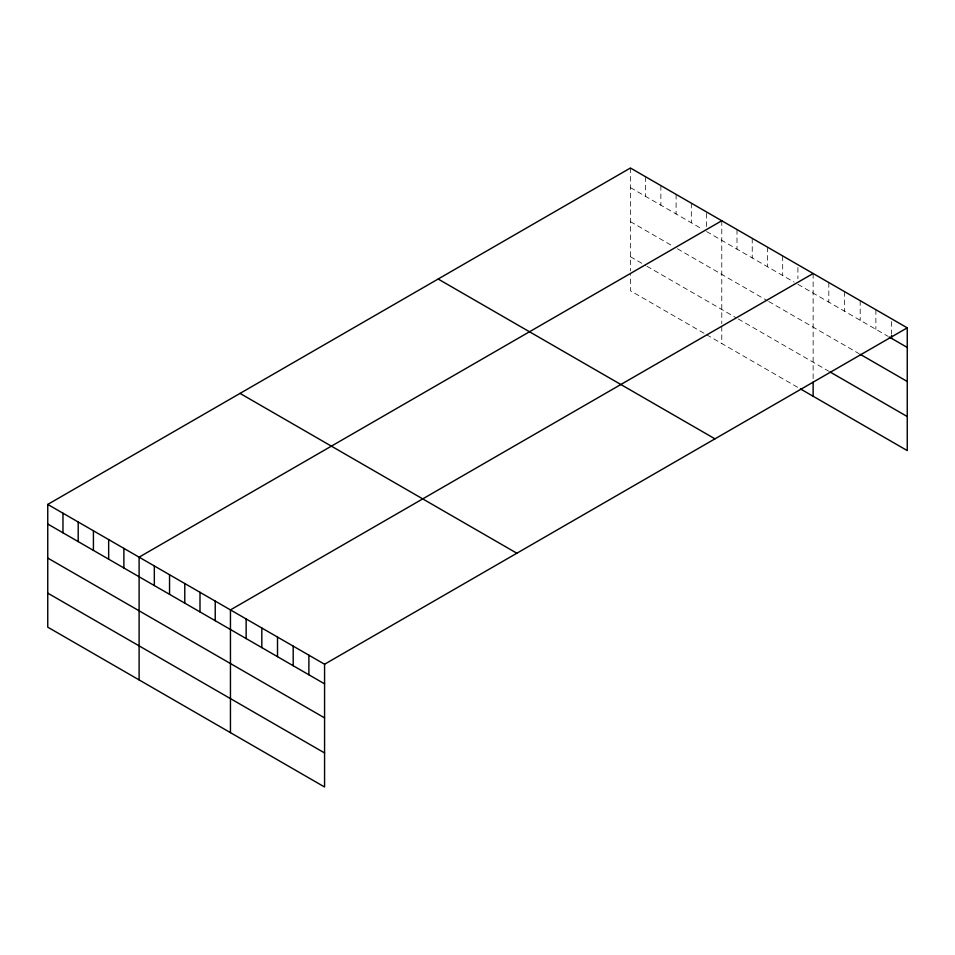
<?xml version="1.0" encoding="UTF-8"?>
<svg xmlns="http://www.w3.org/2000/svg" width="955" height="955" viewBox="0 0 955 955"><rect width="100%" height="100%" fill="white"/><g stroke="black" fill="none" stroke-linecap="round" stroke-linejoin="round"><path stroke-width="0.72" stroke-dasharray="4.78 3.58" d="M630.431 187.61L702.749 229.367M706.557 231.564L794.094 282.107M797.903 284.304L887.947 336.291M630.431 221.656L672.296 245.829M677.37 248.754L767.45 300.765M768.727 301.494L858.987 353.613M630.431 256.728L645.652 265.514M646.917 266.242L735.732 317.526M738.275 318.982L828.821 371.256M704.014 333.247L630.431 290.762L630.431 273.739M706.557 334.716L797.903 387.455M891.564 321.584L891.564 334.178M875.878 309.718L875.878 329.32M860.192 300.67L860.192 320.271M844.507 291.609L844.507 311.211M828.821 282.549L828.821 302.15M813.135 273.5L813.135 379.219M797.903 267.507L797.903 278.705M782.682 255.916L782.682 275.518M767.45 247.13L767.45 266.732M752.23 238.332L752.23 257.934M736.997 229.546L736.997 249.148M721.777 220.748L721.777 323.65M721.777 326.479L721.777 343.502M706.557 213.359L706.557 227.362M691.325 203.176L691.325 222.778M676.104 194.378L676.104 213.992M660.872 185.592L660.872 205.194M645.652 176.806L645.652 196.408M630.431 168.008L630.431 270.91"/><path stroke-width="1.43" d="M47.75 504.419L324.569 664.238L324.569 786.992L47.75 627.16L47.75 504.419L630.431 168.008L907.25 327.84L907.25 450.581L800.445 388.924M721.777 220.748L139.108 557.159L139.108 679.912M813.135 273.5L230.453 609.899L230.453 732.652M324.569 664.238L907.25 327.84M889.153 336.984L907.25 347.441M860.192 354.305L907.25 381.475M830.026 371.961L907.25 416.547M438.142 279.027L714.973 438.846M240.027 393.4L516.858 553.231M47.75 524.02L324.569 683.84M47.75 558.054L324.569 717.885M47.75 593.127L324.569 752.946M891.564 335.575L891.564 338.38M813.135 382.06L813.135 396.241M308.883 655.178L308.883 674.791M293.197 646.129L293.197 665.731M277.511 637.069L277.511 656.67M261.825 628.008L261.825 647.621M246.139 618.959L246.139 638.561M215.233 601.113L215.233 620.714M200.001 592.315L200.001 611.928M184.781 583.529L184.781 603.13M169.548 574.743L169.548 594.344M154.328 565.945L154.328 585.546M123.875 548.373L123.875 567.974M108.655 539.575L108.655 559.176M93.423 530.789L93.423 550.39M78.203 522.003L78.203 541.604M62.97 513.205L62.97 532.806"/></g></svg>
